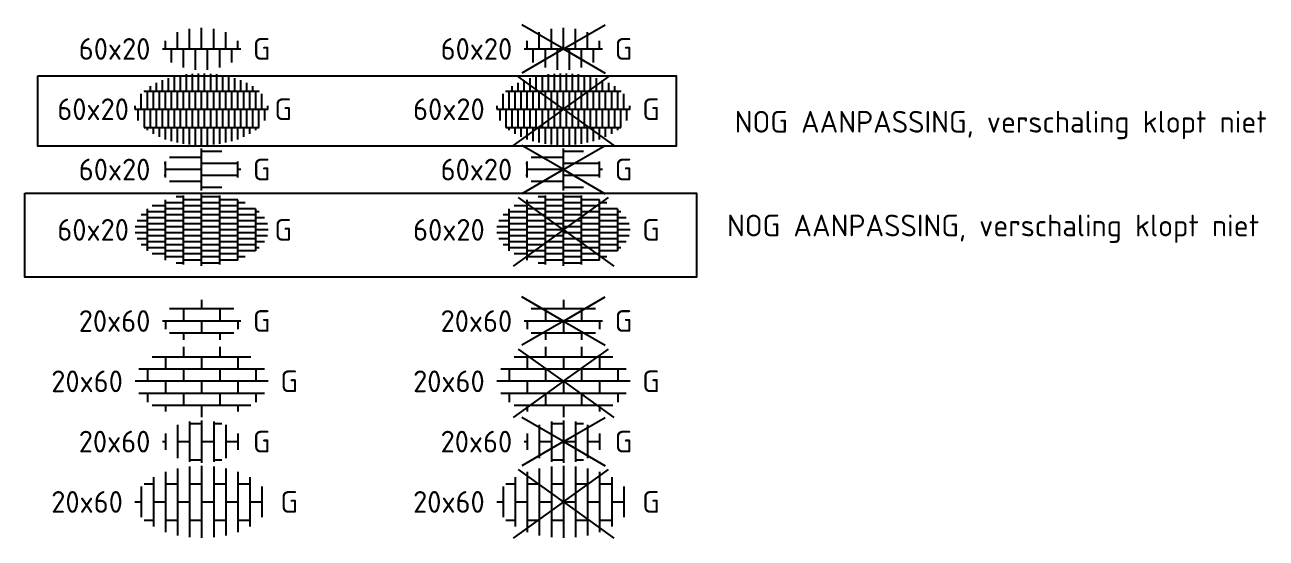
# Model space of a CAD drawing. Header units: metres. Extents: x -77 to 448, y 4806 to 5239.
# Drawn here: x 130.63 to 151.22, y 4953.36 to 4961.87 of the extents above; entities that cross this region are included whole.
import ezdxf
from ezdxf.enums import TextEntityAlignment as Align

# ---------------------------------------------------------------- set-up
doc = ezdxf.new("R2010")
doc.units = ezdxf.units.M
doc.layers.add('N-WE-OG-T18', color=10, linetype='Continuous', lineweight=18)
doc.layers.add('V-WE-VH-OPENVERHARDING_STRAATBAKSTEEN-S', color=90, linetype='Continuous', lineweight=25)
doc.styles.add('NLCS-ISO', font='NLCS-ISO.ttf')
doc.styles.add('NLCS-ISO-ANNOTATIEF-T18', font='NLCS-ISO.ttf', dxfattribs={"height": 1.8})

# ---------------------------------------------------------------- blocks, each defined once
blk = doc.blocks.new('SVH-TEGEL_200X600_HALFST-SO')
for p, q in [((-3, 2.5), (-3, -2.5)), ((-2, 2.77), (-2, -2.77)), ((-1, 2.93), (-1, -2.93)), ((0, 2.98), (0, -2.98)), ((1, 2.93), (1, -2.93)), ((2, 2.77), (2, -2.77)), ((3, 2.5), (3, -2.5)), ((-5, 1.27), (-5, -1.27)), ((-4.77, 1.5), (-4, 1.5)), ((-4, 2.05), (-4, -2.05)), ((-3, 1.5), (-2, 1.5)), ((-1, 1.5), (0, 1.5)), ((1, 1.5), (2, 1.5)), ((3, 1.5), (4, 1.5)), ((4, 2.05), (4, -2.05)), ((5, 1.27), (5, -1.27)), ((-5.53, 0), (-5, 0)), ((-4, 0), (-3, 0)), ((-2, 0), (-1, 0)), ((0, 0), (1, 0)), ((2, 0), (3, 0)), ((4, 0), (5, 0)), ((-4.77, -1.5), (-4, -1.5)), ((-3, -1.5), (-2, -1.5)), ((-1, -1.5), (0, -1.5)), ((1, -1.5), (2, -1.5)), ((3, -1.5), (4, -1.5))]:
    blk.add_line(p, q)
at = {"style": 'NLCS-ISO'}
blk.add_attdef('FORMAAT', text='', height=1.8, dxfattribs=at).set_placement((-6.53, 0), align=Align.MIDDLE_RIGHT)
blk.add_attdef('KLEUR', text='', height=1.8, dxfattribs=at).set_placement((6.53, 0), align=Align.MIDDLE_LEFT)
at = {"style": 'NLCS-ISO', "flags": 1}
blk.add_attdef('FUNCTIE', text='', height=1.8, dxfattribs=at).set_placement((0, -3.98), align=Align.TOP_CENTER)
blk = doc.blocks.new('SVH-TEGEL_200X600_HALFST_KL-SO')
for p, q in [((-2, 1.38), (-2, -1.38)), ((-1, 1.67), (-1, -1.67)), ((-1, 1.5), (0, 1.5)), ((0, 1.75), (0, -1.75)), ((1, 1.67), (1, -1.67)), ((1, 1.5), (1.67, 1.5)), ((2, 1.38), (2, -1.38)), ((-3.25, 0), (-3, 0)), ((-3, 0.67), (-3, -0.67)), ((-2, 0), (-1, 0)), ((0, 0), (1, 0)), ((3, 0.67), (3, -0.67)), ((2, 0), (3, 0)), ((-1, -1.5), (0, -1.5)), ((1, -1.5), (1.67, -1.5))]:
    blk.add_line(p, q)
at = {"style": 'NLCS-ISO'}
blk.add_attdef('FORMAAT', text='', height=1.8, dxfattribs=at).set_placement((-4.25, 0), align=Align.MIDDLE_RIGHT)
blk.add_attdef('KLEUR', text='', height=1.8, dxfattribs=at).set_placement((4.25, 0), align=Align.MIDDLE_LEFT)
at = {"style": 'NLCS-ISO', "flags": 1}
blk.add_attdef('FUNCTIE', text='', height=1.8, dxfattribs=at).set_placement((0, -2.75), align=Align.TOP_CENTER)
blk = doc.blocks.new('SVH-TEGEL_200X600_LINT-SO')
for p, q in [((-1.5, 2.86), (-1.5, 2)), ((1.5, 2.86), (1.5, 2)), ((4.09, 2), (-4.09, 2)), ((-3, 2), (-3, 1)), ((0, 2), (0, 1)), ((3, 2), (3, 1)), ((5.2, 1), (-5.2, 1)), ((-4.5, 1), (-4.5, 0)), ((-1.5, 1), (-1.5, 0)), ((0, 0), (0, -1)), ((1.5, 1), (1.5, 0)), ((4.5, 1), (4.5, 0)), ((5.53, 0), (-5.52, 0)), ((5.2, -1), (-5.2, -1)), ((-4.5, -1), (-4.5, -1.73)), ((-3, 0), (-3, -1)), ((-1.5, -1), (-1.5, -2)), ((1.5, -1), (1.5, -2)), ((3, 0), (3, -1)), ((4.5, -1), (4.5, -1.73)), ((4.09, -2), (-4.09, -2)), ((-3, -2), (-3, -2.5)), ((0, -2), (0, -2.98)), ((3, -2), (3, -2.5))]:
    blk.add_line(p, q)
at = {"style": 'NLCS-ISO'}
blk.add_attdef('FORMAAT', text='', height=1.8, dxfattribs=at).set_placement((-6.53, 0), align=Align.MIDDLE_RIGHT)
blk.add_attdef('KLEUR', text='', height=1.8, dxfattribs=at).set_placement((6.53, 0), align=Align.MIDDLE_LEFT)
at = {"style": 'NLCS-ISO', "flags": 1}
blk.add_attdef('FUNCTIE', text='', height=1.8, dxfattribs=at).set_placement((0, -3.98), align=Align.TOP_CENTER)
blk = doc.blocks.new('SVH-TEGEL_200X600_LINT_KL-SO')
for p, q in [((0, 1.75), (0, 1)), ((2.67, 1), (-2.67, 1)), ((-1.5, 1), (-1.5, 0)), ((0, 0), (0, -1)), ((1.5, 1), (1.5, 0)), ((3.25, 0), (-3.25, 0)), ((-3, 0), (-3, -0.67)), ((2.67, -1), (-2.67, -1)), ((-1.5, -1), (-1.5, -1.55)), ((1.5, -1), (1.5, -1.55)), ((3, 0), (3, -0.67))]:
    blk.add_line(p, q)
at = {"style": 'NLCS-ISO'}
blk.add_attdef('FORMAAT', text='', height=1.8, dxfattribs=at).set_placement((-4.25, 0), align=Align.MIDDLE_RIGHT)
blk.add_attdef('KLEUR', text='', height=1.8, dxfattribs=at).set_placement((4.25, 0), align=Align.MIDDLE_LEFT)
at = {"style": 'NLCS-ISO', "flags": 1}
blk.add_attdef('FUNCTIE', text='', height=1.8, dxfattribs=at).set_placement((0, -2.75), align=Align.TOP_CENTER)
blk = doc.blocks.new('SVH-TEGEL_600X200_HALFST-SO')
for p, q in [((-3, -2.5), (-3, 2.5)), ((-1.5, 2.25), (-3, 2.25)), ((-1.5, 2.75), (-2.11, 2.75)), ((-1.5, -2.86), (-1.5, 2.86)), ((0, 2.5), (-1.5, 2.5)), ((0, -2.98), (0, 2.97)), ((1.5, 2.75), (0, 2.75)), ((1.5, 2.25), (0, 2.25)), ((1.5, -2.86), (1.5, 2.86)), ((2.99, 2.5), (1.5, 2.5)), ((3, -2.5), (3, 2.5)), ((3.61, 2.25), (3, 2.25)), ((-4.5, 1.25), (-5.01, 1.25)), ((-4.5, -1.73), (-4.5, 1.73)), ((-3, 1.5), (-4.5, 1.5)), ((-3, 2), (-4.09, 2)), ((-1.5, 1.75), (-3, 1.75)), ((-1.5, 1.25), (-3, 1.25)), ((0, 2), (-1.5, 2)), ((0, 1.5), (-1.5, 1.5)), ((1.5, 1.75), (0, 1.75)), ((1.5, 1.25), (0, 1.25)), ((3, 2), (1.5, 2)), ((3, 1.5), (1.5, 1.5)), ((4.47, 1.75), (3, 1.75)), ((4.5, 1.25), (3, 1.25)), ((4.5, -1.73), (4.5, 1.73)), ((4.77, 1.5), (4.5, 1.5)), ((-4.5, 0.25), (-5.51, 0.25)), ((-4.5, 0.75), (-5.35, 0.75)), ((-3, 1), (-4.5, 1)), ((-3, 0.5), (-4.5, 0.5)), ((-3, 0), (-4.5, 0)), ((-1.5, 0.75), (-3, 0.75)), ((-1.5, 0.25), (-3, 0.25)), ((0, 1), (-1.5, 1)), ((0, 0.5), (-1.5, 0.5)), ((0, 0), (-1.5, 0)), ((1.5, 0.75), (0, 0.75)), ((1.5, 0.25), (0, 0.25)), ((3, 1), (1.5, 1)), ((3, 0.5), (1.5, 0.5)), ((4.5, 0.75), (3, 0.75)), ((4.5, 0.25), (3, 0.25)), ((5.2, 1), (4.5, 1)), ((5.45, 0.5), (4.5, 0.5)), ((-4.5, -0.25), (-5.51, -0.25)), ((-4.5, -0.75), (-5.35, -0.75)), ((-3, -0.5), (-4.5, -0.5)), ((-3, -1), (-4.5, -1)), ((-1.5, -0.25), (-3, -0.25)), ((-1.5, -0.75), (-3, -0.75)), ((0, -0.5), (-1.5, -0.5)), ((0, -1), (-1.5, -1)), ((1.5, -0.25), (0, -0.25)), ((1.5, -0.75), (0, -0.75)), ((3, 0), (1.5, 0)), ((3, -0.5), (1.5, -0.5)), ((3, -1), (1.5, -1)), ((4.5, -0.25), (3, -0.25)), ((4.5, -0.75), (3, -0.75)), ((5.53, 0), (4.5, 0)), ((5.45, -0.5), (4.5, -0.5)), ((5.2, -1), (4.5, -1)), ((-4.5, -1.25), (-5.01, -1.25)), ((-3, -1.5), (-4.5, -1.5)), ((-3, -2), (-4.09, -2)), ((-1.5, -1.25), (-3, -1.25)), ((-1.5, -1.75), (-3, -1.75)), ((0, -1.5), (-1.5, -1.5)), ((0, -2), (-1.5, -2)), ((1.5, -1.25), (0, -1.25)), ((1.5, -1.75), (0, -1.75)), ((3, -1.5), (1.5, -1.5)), ((3, -2), (1.5, -2)), ((4.5, -1.25), (3, -1.25)), ((4.47, -1.75), (3, -1.75)), ((4.77, -1.5), (4.5, -1.5)), ((-1.5, -2.25), (-3, -2.25)), ((-1.5, -2.75), (-2.11, -2.75)), ((0, -2.5), (-1.5, -2.5)), ((1.5, -2.25), (0, -2.25)), ((1.5, -2.75), (0, -2.75)), ((3, -2.5), (1.5, -2.5)), ((3.61, -2.25), (3, -2.25))]:
    blk.add_line(p, q)
at = {"style": 'NLCS-ISO'}
blk.add_attdef('FORMAAT', text='', height=1.8, dxfattribs=at).set_placement((-6.03, 0), align=Align.MIDDLE_RIGHT)
blk.add_attdef('KLEUR', text='', height=1.8, dxfattribs=at).set_placement((6.03, 0), align=Align.MIDDLE_LEFT)
at = {"style": 'NLCS-ISO', "flags": 1}
blk.add_attdef('FUNCTIE', text='', height=1.8, dxfattribs=at).set_placement((0, -3.48), align=Align.TOP_CENTER)
blk = doc.blocks.new('SVH-TEGEL_600X200_HALFST_KL-SO')
for p, q in [((0, -1.75), (0, 1.75)), ((1.67, 1.5), (0, 1.5)), ((-3, 0.5), (-3.11, 0.5)), ((-3, -0.67), (-3, 0.67)), ((0, 0), (-3, 0)), ((0, 1), (-2.67, 1)), ((3, 0.5), (0, 0.5)), ((3, -0.67), (3, 0.67)), ((-3, -0.5), (-3.11, -0.5)), ((0, -1), (-2.67, -1)), ((3, -0.5), (0, -0.5)), ((3.25, 0), (3, 0)), ((1.67, -1.5), (0, -1.5))]:
    blk.add_line(p, q)
at = {"style": 'NLCS-ISO'}
blk.add_attdef('FORMAAT', text='', height=1.8, dxfattribs=at).set_placement((-4.25, 0), align=Align.MIDDLE_RIGHT)
blk.add_attdef('KLEUR', text='', height=1.8, dxfattribs=at).set_placement((4.25, 0), align=Align.MIDDLE_LEFT)
at = {"style": 'NLCS-ISO', "flags": 1}
blk.add_attdef('FUNCTIE', text='', height=1.8, dxfattribs=at).set_placement((0, -2.75), align=Align.TOP_CENTER)
blk = doc.blocks.new('SVH-TEGEL_600X200_LINT-SO')
for p, q in [((-3.75, 1.5), (-3.75, 2.18)), ((-3.25, 1.5), (-3.25, 2.41)), ((-2.75, 1.5), (-2.75, 2.58)), ((-2.25, 1.5), (-2.25, 2.72)), ((-1.75, 1.5), (-1.75, 2.82)), ((-1.25, 1.5), (-1.25, 2.9)), ((-0.75, 1.5), (-0.75, 2.95)), ((-0.25, 1.5), (-0.25, 2.97)), ((0.25, 1.5), (0.25, 2.97)), ((0.75, 1.5), (0.75, 2.95)), ((1.25, 1.5), (1.25, 2.9)), ((1.75, 1.5), (1.75, 2.82)), ((2.25, 1.5), (2.25, 2.72)), ((2.75, 1.5), (2.75, 2.58)), ((3.25, 1.5), (3.25, 2.41)), ((3.75, 1.5), (3.75, 2.18)), ((-5, 0), (-5, 1.27)), ((-4.77, 1.5), (4.77, 1.5)), ((-4.75, 1.5), (-4.75, 1.52)), ((-4.5, 0), (-4.5, 1.5)), ((-4.25, 1.5), (-4.25, 1.9)), ((-4, 0), (-4, 1.5)), ((-3.5, 0), (-3.5, 1.5)), ((-3, 0), (-3, 1.5)), ((-2.5, 0), (-2.5, 1.5)), ((-2, 0), (-2, 1.5)), ((-1.5, 0), (-1.5, 1.5)), ((-1, 0), (-1, 1.5)), ((-0.5, 0), (-0.5, 1.5)), ((0, 0), (0, 1.5)), ((0.5, 0), (0.5, 1.5)), ((1, 0), (1, 1.5)), ((1.5, 0), (1.5, 1.5)), ((2, 0), (2, 1.5)), ((2.5, 0), (2.5, 1.5)), ((3, 0), (3, 1.5)), ((3.5, 0), (3.5, 1.5)), ((4, 0), (4, 1.5)), ((4.25, 1.5), (4.25, 1.9)), ((4.5, 0), (4.5, 1.5)), ((4.75, 1.5), (4.75, 1.52)), ((5, 0), (5, 1.27)), ((-5.53, 0), (5.53, 0)), ((-5.5, 0), (-5.5, 0.28)), ((-4.75, -1.5), (-4.75, 0)), ((5.5, 0), (5.5, 0.28)), ((-5.25, -0.93), (-5.25, 0)), ((-4.25, -1.5), (-4.25, 0)), ((-3.75, -1.5), (-3.75, 0)), ((-3.25, -1.5), (-3.25, 0)), ((-2.75, -1.5), (-2.75, 0)), ((-2.25, -1.5), (-2.25, 0)), ((-1.75, -1.5), (-1.75, 0)), ((-1.25, -1.5), (-1.25, 0)), ((-0.75, -1.5), (-0.75, 0)), ((-0.25, -1.5), (-0.25, 0)), ((0.25, -1.5), (0.25, 0)), ((0.75, -1.5), (0.75, 0)), ((1.25, -1.5), (1.25, 0)), ((1.75, -1.5), (1.75, 0)), ((2.25, -1.5), (2.25, 0)), ((2.75, -1.5), (2.75, 0)), ((3.25, -1.5), (3.25, 0)), ((3.75, -1.5), (3.75, 0)), ((4.25, -1.5), (4.25, 0)), ((4.75, -1.5), (4.75, 0)), ((5.25, -0.93), (5.25, 0)), ((-4.77, -1.5), (4.77, -1.5)), ((-4.5, -1.73), (-4.5, -1.5)), ((-4, -2.05), (-4, -1.5)), ((-3.5, -2.3), (-3.5, -1.5)), ((-3, -2.5), (-3, -1.5)), ((-2.5, -2.65), (-2.5, -1.5)), ((-2, -2.77), (-2, -1.5)), ((-1.5, -2.86), (-1.5, -1.5)), ((-1, -2.93), (-1, -1.5)), ((-0.5, -2.96), (-0.5, -1.5)), ((0, -2.98), (0, -1.5)), ((0.5, -2.96), (0.5, -1.5)), ((1, -2.93), (1, -1.5)), ((1.5, -2.86), (1.5, -1.5)), ((2, -2.77), (2, -1.5)), ((2.5, -2.65), (2.5, -1.5)), ((3, -2.5), (3, -1.5)), ((3.5, -2.3), (3.5, -1.5)), ((4, -2.05), (4, -1.5)), ((4.5, -1.73), (4.5, -1.5))]:
    blk.add_line(p, q)
at = {"style": 'NLCS-ISO'}
blk.add_attdef('FORMAAT', text='', height=1.8, dxfattribs=at).set_placement((-6.03, 0), align=Align.MIDDLE_RIGHT)
blk.add_attdef('KLEUR', text='', height=1.8, dxfattribs=at).set_placement((6.03, 0), align=Align.MIDDLE_LEFT)
at = {"style": 'NLCS-ISO', "flags": 1}
blk.add_attdef('FUNCTIE', text='', height=1.8, dxfattribs=at).set_placement((0, -3.48), align=Align.TOP_CENTER)
blk = doc.blocks.new('SVH-TEGEL_600X200_LINT_KL-SO')
for p, q in [((-2, 0), (-2, 1.38)), ((-1, 0), (-1, 1.67)), ((0, 0), (0, 1.75)), ((1, 0), (1, 1.67)), ((2, 0), (2, 1.38)), ((-3.25, 0), (3.25, 0)), ((-3, 0), (-3, 0.67)), ((3, 0), (3, 0.67)), ((-2.5, -1.12), (-2.5, 0)), ((-1.5, -1.55), (-1.5, 0)), ((-0.5, -1.73), (-0.5, 0)), ((0.5, -1.73), (0.5, 0)), ((1.5, -1.55), (1.5, 0)), ((2.5, -1.12), (2.5, 0))]:
    blk.add_line(p, q)
at = {"style": 'NLCS-ISO'}
blk.add_attdef('FORMAAT', text='', height=1.8, dxfattribs=at).set_placement((-4.25, 0), align=Align.MIDDLE_RIGHT)
blk.add_attdef('KLEUR', text='', height=1.8, dxfattribs=at).set_placement((4.25, 0), align=Align.MIDDLE_LEFT)
at = {"style": 'NLCS-ISO', "flags": 1}
blk.add_attdef('FUNCTIE', text='', height=1.8, dxfattribs=at).set_placement((0, -2.75), align=Align.TOP_CENTER)
blk = doc.blocks.new('V-SVH-TEGEL_200X600_HALFST-SO')
for p, q in [((0, 0), (-3.73, 2.68)), ((-3, 2.5), (-3, -2.5)), ((-2, 2.77), (-2, -2.77)), ((-1, 2.93), (-1, -2.93)), ((0, 2.98), (0, -2.98)), ((0, 0), (3.73, 2.68)), ((1, 2.93), (1, -2.93)), ((2, 2.77), (2, -2.77)), ((3, 2.5), (3, -2.5)), ((-5, 1.27), (-5, -1.27)), ((-4.77, 1.5), (-4, 1.5)), ((-4, 2.05), (-4, -2.05)), ((-3, 1.5), (-2, 1.5)), ((-1, 1.5), (0, 1.5)), ((1, 1.5), (2, 1.5)), ((3, 1.5), (4, 1.5)), ((4, 2.05), (4, -2.05)), ((5, 1.27), (5, -1.27)), ((-5.53, 0), (-5, 0)), ((0, 0), (-4.17, -3)), ((-4, 0), (-3, 0)), ((-2, 0), (-1, 0)), ((0, 0), (1, 0)), ((0, 0), (4.17, -3)), ((2, 0), (3, 0)), ((4, 0), (5, 0)), ((-4.77, -1.5), (-4, -1.5)), ((-3, -1.5), (-2, -1.5)), ((-1, -1.5), (0, -1.5)), ((1, -1.5), (2, -1.5)), ((3, -1.5), (4, -1.5))]:
    blk.add_line(p, q)
at = {"style": 'NLCS-ISO'}
blk.add_attdef('FORMAAT', text='', height=1.8, dxfattribs=at).set_placement((-6.53, 0), align=Align.MIDDLE_RIGHT)
blk.add_attdef('KLEUR', text='', height=1.8, dxfattribs=at).set_placement((6.53, 0), align=Align.MIDDLE_LEFT)
at = {"style": 'NLCS-ISO', "flags": 1}
blk.add_attdef('FUNCTIE', text='', height=1.8, dxfattribs=at).set_placement((0, -3.98), align=Align.TOP_CENTER)
blk = doc.blocks.new('V-SVH-TEGEL_200X600_HALFST_KL-SO')
for p, q in [((0, 0), (-3.46, 2)), ((-2, 1.38), (-2, -1.38)), ((-1, 1.67), (-1, -1.67)), ((-1, 1.5), (0, 1.5)), ((0, 0), (3.46, 2)), ((0, 1.75), (0, -1.75)), ((1, 1.67), (1, -1.67)), ((1, 1.5), (1.67, 1.5)), ((2, 1.38), (2, -1.38)), ((0, 0), (-3.46, -2)), ((-3.25, 0), (-3, 0)), ((-3, 0.67), (-3, -0.67)), ((-2, 0), (-1, 0)), ((0, 0), (1, 0)), ((0, 0), (3.46, -2)), ((3, 0.67), (3, -0.67)), ((2, 0), (3, 0)), ((-1, -1.5), (0, -1.5)), ((1, -1.5), (1.67, -1.5))]:
    blk.add_line(p, q)
at = {"style": 'NLCS-ISO'}
blk.add_attdef('FORMAAT', text='', height=1.8, dxfattribs=at).set_placement((-4.25, 0), align=Align.MIDDLE_RIGHT)
blk.add_attdef('KLEUR', text='', height=1.8, dxfattribs=at).set_placement((4.25, 0), align=Align.MIDDLE_LEFT)
at = {"style": 'NLCS-ISO', "flags": 1}
blk.add_attdef('FUNCTIE', text='', height=1.8, dxfattribs=at).set_placement((0, -2.75), align=Align.TOP_CENTER)
blk = doc.blocks.new('V-SVH-TEGEL_200X600_LINT-SO')
for p, q in [((0, 0), (-3.73, 2.68)), ((-1.5, 2.86), (-1.5, 2)), ((0, 0), (3.73, 2.68)), ((1.5, 2.86), (1.5, 2)), ((4.09, 2), (-4.09, 2)), ((-3, 2), (-3, 1)), ((0, 2), (0, 1)), ((3, 2), (3, 1)), ((5.2, 1), (-5.2, 1)), ((-4.5, 1), (-4.5, 0)), ((0, 0), (-4.17, -3)), ((-1.5, 1), (-1.5, 0)), ((0, 0), (0, -1)), ((1.5, 1), (1.5, 0)), ((4.5, 1), (4.5, 0)), ((5.53, 0), (-5.52, 0)), ((5.2, -1), (-5.2, -1)), ((-4.5, -1), (-4.5, -1.73)), ((-3, 0), (-3, -1)), ((-1.5, -1), (-1.5, -2)), ((0, 0), (4.17, -3)), ((1.5, -1), (1.5, -2)), ((3, 0), (3, -1)), ((4.5, -1), (4.5, -1.73)), ((4.09, -2), (-4.09, -2)), ((-3, -2), (-3, -2.5)), ((0, -2), (0, -2.98)), ((3, -2), (3, -2.5))]:
    blk.add_line(p, q)
at = {"style": 'NLCS-ISO'}
blk.add_attdef('FORMAAT', text='', height=1.8, dxfattribs=at).set_placement((-6.53, 0), align=Align.MIDDLE_RIGHT)
blk.add_attdef('KLEUR', text='', height=1.8, dxfattribs=at).set_placement((6.53, 0), align=Align.MIDDLE_LEFT)
at = {"style": 'NLCS-ISO', "flags": 1}
blk.add_attdef('FUNCTIE', text='', height=1.8, dxfattribs=at).set_placement((0, -3.98), align=Align.TOP_CENTER)
blk = doc.blocks.new('V-SVH-TEGEL_200X600_LINT_KL-SO')
for p, q in [((0, 0), (-3.46, 2)), ((0, 0), (3.46, 2)), ((0, 1.75), (0, 1)), ((0, 0), (-3.46, -2)), ((2.67, 1), (-2.67, 1)), ((-1.5, 1), (-1.5, 0)), ((0, 0), (0, -1)), ((0, 0), (3.46, -2)), ((1.5, 1), (1.5, 0)), ((3.25, 0), (-3.25, 0)), ((-3, 0), (-3, -0.67)), ((2.67, -1), (-2.67, -1)), ((-1.5, -1), (-1.5, -1.55)), ((1.5, -1), (1.5, -1.55)), ((3, 0), (3, -0.67))]:
    blk.add_line(p, q)
at = {"style": 'NLCS-ISO'}
blk.add_attdef('FORMAAT', text='', height=1.8, dxfattribs=at).set_placement((-4.25, 0), align=Align.MIDDLE_RIGHT)
blk.add_attdef('KLEUR', text='', height=1.8, dxfattribs=at).set_placement((4.25, 0), align=Align.MIDDLE_LEFT)
at = {"style": 'NLCS-ISO', "flags": 1}
blk.add_attdef('FUNCTIE', text='', height=1.8, dxfattribs=at).set_placement((0, -2.75), align=Align.TOP_CENTER)
blk = doc.blocks.new('V-SVH-TEGEL_600X200_HALFST-SO')
for p, q in [((0, 0), (-3.73, 2.68)), ((-3, -2.5), (-3, 2.5)), ((-1.5, 2.25), (-3, 2.25)), ((-1.5, 2.75), (-2.11, 2.75)), ((-1.5, -2.86), (-1.5, 2.86)), ((0, 2.5), (-1.5, 2.5)), ((0, -2.98), (0, 2.97)), ((1.5, 2.75), (0, 2.75)), ((0, 0), (3.73, 2.68)), ((1.5, 2.25), (0, 2.25)), ((1.5, -2.86), (1.5, 2.86)), ((2.99, 2.5), (1.5, 2.5)), ((3, -2.5), (3, 2.5)), ((3.61, 2.25), (3, 2.25)), ((-4.5, 1.25), (-5.01, 1.25)), ((-4.5, -1.73), (-4.5, 1.73)), ((-3, 1.5), (-4.5, 1.5)), ((-3, 2), (-4.09, 2)), ((-1.5, 1.75), (-3, 1.75)), ((-1.5, 1.25), (-3, 1.25)), ((0, 2), (-1.5, 2)), ((0, 1.5), (-1.5, 1.5)), ((1.5, 1.75), (0, 1.75)), ((1.5, 1.25), (0, 1.25)), ((3, 2), (1.5, 2)), ((3, 1.5), (1.5, 1.5)), ((4.47, 1.75), (3, 1.75)), ((4.5, 1.25), (3, 1.25)), ((4.5, -1.73), (4.5, 1.73)), ((4.77, 1.5), (4.5, 1.5)), ((-4.5, 0.25), (-5.51, 0.25)), ((-4.5, 0.75), (-5.35, 0.75)), ((-3, 1), (-4.5, 1)), ((-3, 0.5), (-4.5, 0.5)), ((-3, 0), (-4.5, 0)), ((0, 0), (-4.17, -3)), ((-1.5, 0.75), (-3, 0.75)), ((-1.5, 0.25), (-3, 0.25)), ((0, 1), (-1.5, 1)), ((0, 0.5), (-1.5, 0.5)), ((0, 0), (-1.5, 0)), ((1.5, 0.75), (0, 0.75)), ((1.5, 0.25), (0, 0.25)), ((3, 1), (1.5, 1)), ((3, 0.5), (1.5, 0.5)), ((4.5, 0.75), (3, 0.75)), ((4.5, 0.25), (3, 0.25)), ((5.2, 1), (4.5, 1)), ((5.45, 0.5), (4.5, 0.5)), ((-4.5, -0.25), (-5.51, -0.25)), ((-4.5, -0.75), (-5.35, -0.75)), ((-3, -0.5), (-4.5, -0.5)), ((-3, -1), (-4.5, -1)), ((-1.5, -0.25), (-3, -0.25)), ((-1.5, -0.75), (-3, -0.75)), ((0, -0.5), (-1.5, -0.5)), ((0, -1), (-1.5, -1)), ((0, 0), (4.17, -3)), ((1.5, -0.25), (0, -0.25)), ((1.5, -0.75), (0, -0.75)), ((3, 0), (1.5, 0)), ((3, -0.5), (1.5, -0.5)), ((3, -1), (1.5, -1)), ((4.5, -0.25), (3, -0.25)), ((4.5, -0.75), (3, -0.75)), ((5.53, 0), (4.5, 0)), ((5.45, -0.5), (4.5, -0.5)), ((5.2, -1), (4.5, -1)), ((-4.5, -1.25), (-5.01, -1.25)), ((-3, -1.5), (-4.5, -1.5)), ((-3, -2), (-4.09, -2)), ((-1.5, -1.25), (-3, -1.25)), ((-1.5, -1.75), (-3, -1.75)), ((0, -1.5), (-1.5, -1.5)), ((0, -2), (-1.5, -2)), ((1.5, -1.25), (0, -1.25)), ((1.5, -1.75), (0, -1.75)), ((3, -1.5), (1.5, -1.5)), ((3, -2), (1.5, -2)), ((4.5, -1.25), (3, -1.25)), ((4.47, -1.75), (3, -1.75)), ((4.77, -1.5), (4.5, -1.5)), ((-1.5, -2.25), (-3, -2.25)), ((-1.5, -2.75), (-2.11, -2.75)), ((0, -2.5), (-1.5, -2.5)), ((1.5, -2.25), (0, -2.25)), ((1.5, -2.75), (0, -2.75)), ((3, -2.5), (1.5, -2.5)), ((3.61, -2.25), (3, -2.25))]:
    blk.add_line(p, q)
at = {"style": 'NLCS-ISO'}
blk.add_attdef('FORMAAT', text='', height=1.8, dxfattribs=at).set_placement((-6.53, 0), align=Align.MIDDLE_RIGHT)
blk.add_attdef('KLEUR', text='', height=1.8, dxfattribs=at).set_placement((6.53, 0), align=Align.MIDDLE_LEFT)
at = {"style": 'NLCS-ISO', "flags": 1}
blk.add_attdef('FUNCTIE', text='', height=1.8, dxfattribs=at).set_placement((0, -3.75), align=Align.TOP_CENTER)
blk = doc.blocks.new('V-SVH-TEGEL_600X200_HALFST_KL-SO')
for p, q in [((0, 0), (-3.46, 2)), ((0, 0), (3.46, 2)), ((0, -1.75), (0, 1.75)), ((1.67, 1.5), (0, 1.5)), ((0, 0), (-3.46, -2)), ((-3, 0.5), (-3.11, 0.5)), ((-3, -0.67), (-3, 0.67)), ((0, 0), (-3, 0)), ((0, 1), (-2.67, 1)), ((3, 0.5), (0, 0.5)), ((0, 0), (3.46, -2)), ((3, -0.67), (3, 0.67)), ((-3, -0.5), (-3.11, -0.5)), ((0, -1), (-2.67, -1)), ((3, -0.5), (0, -0.5)), ((3.25, 0), (3, 0)), ((1.67, -1.5), (0, -1.5))]:
    blk.add_line(p, q)
at = {"style": 'NLCS-ISO'}
blk.add_attdef('FORMAAT', text='', height=1.8, dxfattribs=at).set_placement((-4.25, 0), align=Align.MIDDLE_RIGHT)
blk.add_attdef('KLEUR', text='', height=1.8, dxfattribs=at).set_placement((4.25, 0), align=Align.MIDDLE_LEFT)
at = {"style": 'NLCS-ISO', "flags": 1}
blk.add_attdef('FUNCTIE', text='', height=1.8, dxfattribs=at).set_placement((0, -2.75), align=Align.TOP_CENTER)
blk = doc.blocks.new('V-SVH-TEGEL_600X200_LINT-SO')
for p, q in [((-3.75, 1.5), (-3.75, 2.18)), ((0, 0), (-3.73, 2.68)), ((-3.25, 1.5), (-3.25, 2.41)), ((-2.75, 1.5), (-2.75, 2.58)), ((-2.25, 1.5), (-2.25, 2.72)), ((-1.75, 1.5), (-1.75, 2.82)), ((-1.25, 1.5), (-1.25, 2.9)), ((-0.75, 1.5), (-0.75, 2.95)), ((-0.25, 1.5), (-0.25, 2.97)), ((0, 0), (3.73, 2.68)), ((0.25, 1.5), (0.25, 2.97)), ((0.75, 1.5), (0.75, 2.95)), ((1.25, 1.5), (1.25, 2.9)), ((1.75, 1.5), (1.75, 2.82)), ((2.25, 1.5), (2.25, 2.72)), ((2.75, 1.5), (2.75, 2.58)), ((3.25, 1.5), (3.25, 2.41)), ((3.75, 1.5), (3.75, 2.18)), ((-5, 0), (-5, 1.27)), ((-4.77, 1.5), (4.77, 1.5)), ((-4.75, 1.5), (-4.75, 1.52)), ((-4.5, 0), (-4.5, 1.5)), ((-4.25, 1.5), (-4.25, 1.9)), ((-4, 0), (-4, 1.5)), ((-3.5, 0), (-3.5, 1.5)), ((-3, 0), (-3, 1.5)), ((-2.5, 0), (-2.5, 1.5)), ((-2, 0), (-2, 1.5)), ((-1.5, 0), (-1.5, 1.5)), ((-1, 0), (-1, 1.5)), ((-0.5, 0), (-0.5, 1.5)), ((0, 0), (0, 1.5)), ((0.5, 0), (0.5, 1.5)), ((1, 0), (1, 1.5)), ((1.5, 0), (1.5, 1.5)), ((2, 0), (2, 1.5)), ((2.5, 0), (2.5, 1.5)), ((3, 0), (3, 1.5)), ((3.5, 0), (3.5, 1.5)), ((4, 0), (4, 1.5)), ((4.25, 1.5), (4.25, 1.9)), ((4.5, 0), (4.5, 1.5)), ((4.75, 1.5), (4.75, 1.52)), ((5, 0), (5, 1.27)), ((-5.53, 0), (5.53, 0)), ((-5.5, 0), (-5.5, 0.28)), ((-4.75, -1.5), (-4.75, 0)), ((0, 0), (-4.17, -3)), ((5.5, 0), (5.5, 0.28)), ((-5.25, -0.93), (-5.25, 0)), ((-4.25, -1.5), (-4.25, 0)), ((-3.75, -1.5), (-3.75, 0)), ((-3.25, -1.5), (-3.25, 0)), ((-2.75, -1.5), (-2.75, 0)), ((-2.25, -1.5), (-2.25, 0)), ((-1.75, -1.5), (-1.75, 0)), ((-1.25, -1.5), (-1.25, 0)), ((-0.75, -1.5), (-0.75, 0)), ((-0.25, -1.5), (-0.25, 0)), ((0, 0), (4.17, -3)), ((0.25, -1.5), (0.25, 0)), ((0.75, -1.5), (0.75, 0)), ((1.25, -1.5), (1.25, 0)), ((1.75, -1.5), (1.75, 0)), ((2.25, -1.5), (2.25, 0)), ((2.75, -1.5), (2.75, 0)), ((3.25, -1.5), (3.25, 0)), ((3.75, -1.5), (3.75, 0)), ((4.25, -1.5), (4.25, 0)), ((4.75, -1.5), (4.75, 0)), ((5.25, -0.93), (5.25, 0)), ((-4.77, -1.5), (4.77, -1.5)), ((-4.5, -1.73), (-4.5, -1.5)), ((-4, -2.05), (-4, -1.5)), ((-3.5, -2.3), (-3.5, -1.5)), ((-3, -2.5), (-3, -1.5)), ((-2.5, -2.65), (-2.5, -1.5)), ((-2, -2.77), (-2, -1.5)), ((-1.5, -2.86), (-1.5, -1.5)), ((-1, -2.93), (-1, -1.5)), ((-0.5, -2.96), (-0.5, -1.5)), ((0, -2.98), (0, -1.5)), ((0.5, -2.96), (0.5, -1.5)), ((1, -2.93), (1, -1.5)), ((1.5, -2.86), (1.5, -1.5)), ((2, -2.77), (2, -1.5)), ((2.5, -2.65), (2.5, -1.5)), ((3, -2.5), (3, -1.5)), ((3.5, -2.3), (3.5, -1.5)), ((4, -2.05), (4, -1.5)), ((4.5, -1.73), (4.5, -1.5))]:
    blk.add_line(p, q)
at = {"style": 'NLCS-ISO'}
blk.add_attdef('FORMAAT', text='', height=1.8, dxfattribs=at).set_placement((-6.53, 0), align=Align.MIDDLE_RIGHT)
blk.add_attdef('KLEUR', text='', height=1.8, dxfattribs=at).set_placement((6.53, 0), align=Align.MIDDLE_LEFT)
at = {"style": 'NLCS-ISO', "flags": 1}
blk.add_attdef('FUNCTIE', text='', height=1.8, dxfattribs=at).set_placement((0, -3.75), align=Align.TOP_CENTER)
blk = doc.blocks.new('V-SVH-TEGEL_600X200_LINT_KL-SO')
for p, q in [((0, 0), (-3.46, 2)), ((-2, 0), (-2, 1.38)), ((-1, 0), (-1, 1.67)), ((0, 0), (3.46, 2)), ((0, 0), (0, 1.75)), ((1, 0), (1, 1.67)), ((2, 0), (2, 1.38)), ((0, 0), (-3.46, -2)), ((-3.25, 0), (3.25, 0)), ((-3, 0), (-3, 0.67)), ((0, 0), (3.46, -2)), ((3, 0), (3, 0.67)), ((-2.5, -1.12), (-2.5, 0)), ((-1.5, -1.55), (-1.5, 0)), ((-0.5, -1.73), (-0.5, 0)), ((0.5, -1.73), (0.5, 0)), ((1.5, -1.55), (1.5, 0)), ((2.5, -1.12), (2.5, 0))]:
    blk.add_line(p, q)
at = {"style": 'NLCS-ISO'}
blk.add_attdef('FORMAAT', text='', height=1.8, dxfattribs=at).set_placement((-4.25, 0), align=Align.MIDDLE_RIGHT)
blk.add_attdef('KLEUR', text='', height=1.8, dxfattribs=at).set_placement((4.25, 0), align=Align.MIDDLE_LEFT)
at = {"style": 'NLCS-ISO', "flags": 1}
blk.add_attdef('FUNCTIE', text='', height=1.8, dxfattribs=at).set_placement((0, -2.75), align=Align.TOP_CENTER)

msp = doc.modelspace()

# ---------------------------------------------------------------- linework, layer by layer
at = {"color": 1}
for points in [[(130.851, 4961.027), (141.434, 4961.027), (141.434, 4959.861), (130.851, 4959.861)], [(130.633, 4959.078), (141.773, 4959.078), (141.773, 4957.686), (130.633, 4957.686)]]:
    msp.add_lwpolyline(points, close=True, dxfattribs=at)

# ---------------------------------------------------------------- block references
at = {"layer": 'V-WE-VH-OPENVERHARDING_STRAATBAKSTEEN-S', "xscale": 0.2, "yscale": 0.2, "zscale": 0.2}
for name, p, values in [('SVH-TEGEL_600X200_LINT_KL-SO', (133.565, 4961.471), {'FORMAAT': '60x20', 'KLEUR': 'G'}), ('V-SVH-TEGEL_600X200_LINT_KL-SO', (139.565, 4961.471), {'FORMAAT': '60x20', 'KLEUR': 'G'}), ('SVH-TEGEL_600X200_LINT-SO', (133.565, 4960.471), {'FORMAAT': '60x20', 'KLEUR': 'G'}), ('V-SVH-TEGEL_600X200_LINT-SO', (139.565, 4960.471), {'FORMAAT': '60x20', 'KLEUR': 'G'}), ('SVH-TEGEL_600X200_HALFST_KL-SO', (133.565, 4959.471), {'FORMAAT': '60x20', 'KLEUR': 'G'}), ('V-SVH-TEGEL_600X200_HALFST_KL-SO', (139.565, 4959.471), {'FORMAAT': '60x20', 'KLEUR': 'G'}), ('SVH-TEGEL_600X200_HALFST-SO', (133.565, 4958.471), {'FORMAAT': '60x20', 'KLEUR': 'G'}), ('V-SVH-TEGEL_600X200_HALFST-SO', (139.565, 4958.471), {'FORMAAT': '60x20', 'KLEUR': 'G'}), ('SVH-TEGEL_200X600_LINT_KL-SO', (133.565, 4956.959), {'FORMAAT': '20x60', 'KLEUR': 'G'}), ('V-SVH-TEGEL_200X600_LINT_KL-SO', (139.565, 4956.959), {'FORMAAT': '20x60', 'KLEUR': 'G'}), ('SVH-TEGEL_200X600_LINT-SO', (133.565, 4955.959), {'FORMAAT': '20x60', 'KLEUR': 'G'}), ('V-SVH-TEGEL_200X600_LINT-SO', (139.565, 4955.959), {'FORMAAT': '20x60', 'KLEUR': 'G'}), ('SVH-TEGEL_200X600_HALFST_KL-SO', (133.565, 4954.959), {'FORMAAT': '20x60', 'KLEUR': 'G'}), ('V-SVH-TEGEL_200X600_HALFST_KL-SO', (139.565, 4954.959), {'FORMAAT': '20x60', 'KLEUR': 'G'}), ('SVH-TEGEL_200X600_HALFST-SO', (133.565, 4953.959), {'FORMAAT': '20x60', 'KLEUR': 'G'}), ('V-SVH-TEGEL_200X600_HALFST-SO', (139.565, 4953.959), {'FORMAAT': '20x60', 'KLEUR': 'G'})]:
    msp.add_blockref(name, p, dxfattribs=at).add_auto_attribs(values)

# ---------------------------------------------------------------- texts
at = {"layer": 'N-WE-OG-T18', "style": 'NLCS-ISO-ANNOTATIEF-T18'}
for p in [(142.404, 4960.083), (142.277, 4958.363)]:
    msp.add_text('NOG AANPASSING, verschaling klopt niet', height=0.36, dxfattribs=at).set_placement(p)

doc.saveas('drawing.dxf')
